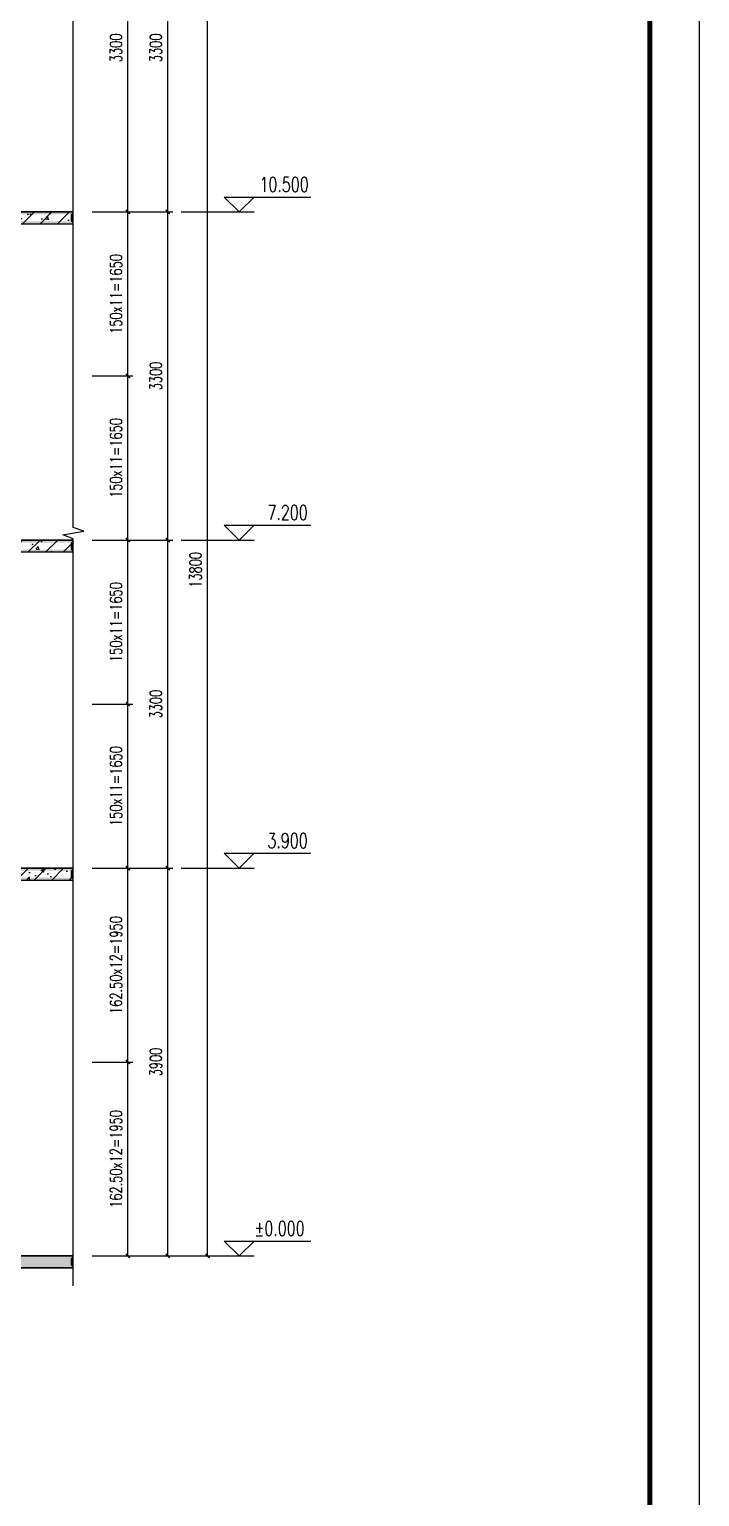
# Model space of a CAD drawing. Extents: x 5904849 to 6011887, y -826029 to -177002.
# Drawn here: x 5940162 to 5946899, y -784919 to -770162 of the extents above; entities that cross this region are included whole.
import ezdxf

# ---------------------------------------------------------------- set-up
doc = ezdxf.new("R2010")
doc.units = 0
doc.header["$LTSCALE"] = 1000
doc.header["$MEASUREMENT"] = 0
doc.linetypes.add('DOTE', pattern=[2.42, 2, -0.2, 0.02, -0.2])
doc.layers.get('0').update_dxf_attribs({"linetype": 'CONTINUOUS'})
doc.layers.get('Defpoints').update_dxf_attribs({"linetype": 'CONTINUOUS'})
for name, color, linetype in [('COLUMN', 9, 'CONTINUOUS'), ('DIM_ELEV', 3, 'CONTINUOUS'), ('DIM_SYMB', 3, 'CONTINUOUS'), ('DOTE', 252, 'CONTINUOUS'), ('PUB_DIM', 3, 'CONTINUOUS'), ('PUB_HATCH', 8, 'CONTINUOUS'), ('PUB_TEXT', 7, 'CONTINUOUS'), ('PUB_TITLE', 4, 'CONTINUOUS'), ('S_STAIR', 2, 'CONTINUOUS')]:
    doc.layers.add(name, color=color, linetype=linetype)
doc.styles.add('_TCH_DIM', font='SIMPLEX', dxfattribs={"bigfont": 'GBCBIG'})
doc.styles.add('_TCH_DIM_T3', font='SIMPLEX', dxfattribs={"width": 0.705882, "bigfont": 'GBCBIG'})
doc.dimstyles.new('_TCH_ARCH&&50', dxfattribs={"dimtxt": 119, "dimasz": 40, "dimexe": 50, "dimexo": 100, "dimgap": 60.5, "dimtad": 1, "dimdec": 0, "dimzin": 0, "dimdsep": 46, "dimtxsty": '_TCH_DIM_T3', "dimblk": 'ARCHTICK', "dimcen": 0.09, "dimclrt": 7, "dimazin": 2, "dimtfac": 1, "dimtdec": 0, "dimtix": 1, "dimtmove": 2, "dimatfit": 3, "dimfxl": 0, "dimtolj": 1, "dimtzin": 0, "dimarcsym": 0})
pattern_1 = [(45, (0, 0), (-88.3883476, 88.3883476), []), (50, (0, 0), (358.630091, -31.376067), [37.5, -412.5]), (355, (0, 0), (-69.375667, 376.096067), [30, -330]), (100.4514, (29.9, -2.6), (289.25469, 344.719771), [31.870095, -350.571056]), (46.1842, (0, 100), (533.620524, -82.759507), [56.25, -618.75]), (96.6356, (44.47, 93.1), (467.331353, 487.058935), [47.805144, -525.8565]), (351.1842, (0, 100), (467.330973, 487.0593), [45, -495]), (21, (50, 75), (298.453526, -201.309445), [37.5, -412.5]), (326, (50, 75), (121.657666, 362.575023), [30, -330]), (71.4514, (74.87, 58.22), (420.111314, 161.265248), [31.870095, -350.571056]), (37.5, (0, 0), (6.0799277, 166.446927), [0, -326, 0, -335, 0, -331.25]), (7.5, (0, 0), (131.5347687, 197.205856), [0, -191, 0, -318.5, 0, -126.25]), (327.5, (-111.5, 0), (266.911218, -11.277436), [0, -125, 0, -390, 0, -517.5]), (317.5, (-161.5, 0), (291.593085, 50.052491), [0, -162.5, 0, -259, 0, -367.5])]

# ---------------------------------------------------------------- blocks, each defined once
blk = doc.blocks.new('_ArchTick')
at = {"color": 0, "linetype": 'ByBlock', "const_width": 0.4}
blk.add_lwpolyline([(-0.5, -0.5), (0.5, 0.5)], dxfattribs=at)
blk = doc.blocks.new('*D333')
at = {"layer": 'Defpoints', "color": 0}
for p in [(5941094, -768698), (5941953, -768698), (5941094, -782498)]:
    blk.add_point(p, dxfattribs=at)
at = {"layer": 'PUB_DIM', "color": 0, "lineweight": -2}
for p, q in [((5941194, -768698), (5942003, -768698)), ((5941953, -782498), (5941953, -768698)), ((5941194, -782498), (5942003, -782498))]:
    blk.add_line(p, q, dxfattribs=at)
at = {"layer": 'PUB_DIM', "color": 0, "lineweight": -2, "xscale": 40, "yscale": 40, "zscale": 40}
for p, rotation in [((5941953, -768698), 90), ((5941953, -782498), 270)]:
    blk.add_blockref('_ArchTick', p, dxfattribs=dict(at, rotation=rotation))
at = {"layer": 'PUB_DIM', "color": 7, "insert": (5941833, -775598), "char_height": 119, "attachment_point": 5, "rotation": 90, "style": '_TCH_DIM_T3'}
blk.add_mtext('\\A1;13800', dxfattribs=at)
blk = doc.blocks.new('*D334')
at = {"layer": 'Defpoints', "color": 0}
for p in [(5940694, -778598), (5941553, -778598), (5940694, -782498)]:
    blk.add_point(p, dxfattribs=at)
at = {"layer": 'PUB_DIM', "color": 0, "lineweight": -2}
for p, q in [((5940794, -778598), (5941603, -778598)), ((5941553, -782498), (5941553, -778598)), ((5940794, -782498), (5941603, -782498))]:
    blk.add_line(p, q, dxfattribs=at)
at = {"layer": 'PUB_DIM', "color": 0, "lineweight": -2, "xscale": 40, "yscale": 40, "zscale": 40}
for p, rotation in [((5941553, -778598), 90), ((5941553, -782498), 270)]:
    blk.add_blockref('_ArchTick', p, dxfattribs=dict(at, rotation=rotation))
at = {"layer": 'PUB_DIM', "color": 7, "insert": (5941433, -780548), "char_height": 119, "attachment_point": 5, "rotation": 90, "style": '_TCH_DIM_T3'}
blk.add_mtext('\\A1;3900', dxfattribs=at)
blk = doc.blocks.new('*D335')
at = {"layer": 'Defpoints', "color": 0}
for p in [(5940694, -775298), (5941553, -775298), (5940694, -778598)]:
    blk.add_point(p, dxfattribs=at)
at = {"layer": 'PUB_DIM', "color": 0, "lineweight": -2}
for p, q in [((5940794, -775298), (5941603, -775298)), ((5941553, -778598), (5941553, -775298)), ((5940794, -778598), (5941603, -778598))]:
    blk.add_line(p, q, dxfattribs=at)
at = {"layer": 'PUB_DIM', "color": 0, "lineweight": -2, "xscale": 40, "yscale": 40, "zscale": 40}
for p, rotation in [((5941553, -775298), 90), ((5941553, -778598), 270)]:
    blk.add_blockref('_ArchTick', p, dxfattribs=dict(at, rotation=rotation))
at = {"layer": 'PUB_DIM', "color": 7, "insert": (5941433, -776948), "char_height": 119, "attachment_point": 5, "rotation": 90, "style": '_TCH_DIM_T3'}
blk.add_mtext('\\A1;3300', dxfattribs=at)
blk = doc.blocks.new('*D336')
at = {"layer": 'Defpoints', "color": 0}
for p in [(5940694, -771998), (5941553, -771998), (5940694, -775298)]:
    blk.add_point(p, dxfattribs=at)
at = {"layer": 'PUB_DIM', "color": 0, "lineweight": -2}
for p, q in [((5940794, -771998), (5941603, -771998)), ((5941553, -775298), (5941553, -771998)), ((5940794, -775298), (5941603, -775298))]:
    blk.add_line(p, q, dxfattribs=at)
at = {"layer": 'PUB_DIM', "color": 0, "lineweight": -2, "xscale": 40, "yscale": 40, "zscale": 40}
for p, rotation in [((5941553, -771998), 90), ((5941553, -775298), 270)]:
    blk.add_blockref('_ArchTick', p, dxfattribs=dict(at, rotation=rotation))
at = {"layer": 'PUB_DIM', "color": 7, "insert": (5941433, -773648), "char_height": 119, "attachment_point": 5, "rotation": 90, "style": '_TCH_DIM_T3'}
blk.add_mtext('\\A1;3300', dxfattribs=at)
blk = doc.blocks.new('*D337')
at = {"layer": 'Defpoints', "color": 0}
for p in [(5940694, -768698), (5941553, -768698), (5940694, -771998)]:
    blk.add_point(p, dxfattribs=at)
at = {"layer": 'PUB_DIM', "color": 0, "lineweight": -2}
for p, q in [((5940794, -768698), (5941603, -768698)), ((5941553, -771998), (5941553, -768698)), ((5940794, -771998), (5941603, -771998))]:
    blk.add_line(p, q, dxfattribs=at)
at = {"layer": 'PUB_DIM', "color": 0, "lineweight": -2, "xscale": 40, "yscale": 40, "zscale": 40}
for p, rotation in [((5941553, -768698), 90), ((5941553, -771998), 270)]:
    blk.add_blockref('_ArchTick', p, dxfattribs=dict(at, rotation=rotation))
at = {"layer": 'PUB_DIM', "color": 7, "insert": (5941433, -770348), "char_height": 119, "attachment_point": 5, "rotation": 90, "style": '_TCH_DIM_T3'}
blk.add_mtext('\\A1;3300', dxfattribs=at)
blk = doc.blocks.new('*D338')
at = {"layer": 'Defpoints', "color": 0}
for p in [(5940694, -780548), (5941153, -780548), (5940694, -782498)]:
    blk.add_point(p, dxfattribs=at)
at = {"layer": 'PUB_DIM', "color": 0, "lineweight": -2}
for p, q in [((5940794, -780548), (5941203, -780548)), ((5941153, -782498), (5941153, -780548)), ((5940794, -782498), (5941203, -782498))]:
    blk.add_line(p, q, dxfattribs=at)
at = {"layer": 'PUB_DIM', "color": 0, "lineweight": -2, "xscale": 40, "yscale": 40, "zscale": 40}
for p, rotation in [((5941153, -780548), 90), ((5941153, -782498), 270)]:
    blk.add_blockref('_ArchTick', p, dxfattribs=dict(at, rotation=rotation))
at = {"layer": 'PUB_DIM', "color": 7, "insert": (5941033, -781523), "char_height": 119, "attachment_point": 5, "rotation": 90, "style": '_TCH_DIM_T3'}
blk.add_mtext('\\A1;162.50x12=1950', dxfattribs=at)
blk = doc.blocks.new('*D339')
at = {"layer": 'Defpoints', "color": 0}
for p in [(5940694, -778598), (5941153, -778598), (5940694, -780548)]:
    blk.add_point(p, dxfattribs=at)
at = {"layer": 'PUB_DIM', "color": 0, "lineweight": -2}
for p, q in [((5940794, -778598), (5941203, -778598)), ((5941153, -780548), (5941153, -778598)), ((5940794, -780548), (5941203, -780548))]:
    blk.add_line(p, q, dxfattribs=at)
at = {"layer": 'PUB_DIM', "color": 0, "lineweight": -2, "xscale": 40, "yscale": 40, "zscale": 40}
for p, rotation in [((5941153, -778598), 90), ((5941153, -780548), 270)]:
    blk.add_blockref('_ArchTick', p, dxfattribs=dict(at, rotation=rotation))
at = {"layer": 'PUB_DIM', "color": 7, "insert": (5941033, -779573), "char_height": 119, "attachment_point": 5, "rotation": 90, "style": '_TCH_DIM_T3'}
blk.add_mtext('\\A1;162.50x12=1950', dxfattribs=at)
blk = doc.blocks.new('*D340')
at = {"layer": 'Defpoints', "color": 0}
for p in [(5940694, -776948), (5941153, -776948), (5940694, -778598)]:
    blk.add_point(p, dxfattribs=at)
at = {"layer": 'PUB_DIM', "color": 0, "lineweight": -2}
for p, q in [((5940794, -776948), (5941203, -776948)), ((5941153, -778598), (5941153, -776948)), ((5940794, -778598), (5941203, -778598))]:
    blk.add_line(p, q, dxfattribs=at)
at = {"layer": 'PUB_DIM', "color": 0, "lineweight": -2, "xscale": 40, "yscale": 40, "zscale": 40}
for p, rotation in [((5941153, -776948), 90), ((5941153, -778598), 270)]:
    blk.add_blockref('_ArchTick', p, dxfattribs=dict(at, rotation=rotation))
at = {"layer": 'PUB_DIM', "color": 7, "insert": (5941033, -777773), "char_height": 119, "attachment_point": 5, "rotation": 90, "style": '_TCH_DIM_T3'}
blk.add_mtext('\\A1;150x11=1650', dxfattribs=at)
blk = doc.blocks.new('*D341')
at = {"layer": 'Defpoints', "color": 0}
for p in [(5940694, -775298), (5941153, -775298), (5940694, -776948)]:
    blk.add_point(p, dxfattribs=at)
at = {"layer": 'PUB_DIM', "color": 0, "lineweight": -2}
for p, q in [((5940794, -775298), (5941203, -775298)), ((5941153, -776948), (5941153, -775298)), ((5940794, -776948), (5941203, -776948))]:
    blk.add_line(p, q, dxfattribs=at)
at = {"layer": 'PUB_DIM', "color": 0, "lineweight": -2, "xscale": 40, "yscale": 40, "zscale": 40}
for p, rotation in [((5941153, -775298), 90), ((5941153, -776948), 270)]:
    blk.add_blockref('_ArchTick', p, dxfattribs=dict(at, rotation=rotation))
at = {"layer": 'PUB_DIM', "color": 7, "insert": (5941033, -776123), "char_height": 119, "attachment_point": 5, "rotation": 90, "style": '_TCH_DIM_T3'}
blk.add_mtext('\\A1;150x11=1650', dxfattribs=at)
blk = doc.blocks.new('*D342')
at = {"layer": 'Defpoints', "color": 0}
for p in [(5940694, -773648), (5941153, -773648), (5940694, -775298)]:
    blk.add_point(p, dxfattribs=at)
at = {"layer": 'PUB_DIM', "color": 0, "lineweight": -2}
for p, q in [((5940794, -773648), (5941203, -773648)), ((5941153, -775298), (5941153, -773648)), ((5940794, -775298), (5941203, -775298))]:
    blk.add_line(p, q, dxfattribs=at)
at = {"layer": 'PUB_DIM', "color": 0, "lineweight": -2, "xscale": 40, "yscale": 40, "zscale": 40}
for p, rotation in [((5941153, -773648), 90), ((5941153, -775298), 270)]:
    blk.add_blockref('_ArchTick', p, dxfattribs=dict(at, rotation=rotation))
at = {"layer": 'PUB_DIM', "color": 7, "insert": (5941033, -774473), "char_height": 119, "attachment_point": 5, "rotation": 90, "style": '_TCH_DIM_T3'}
blk.add_mtext('\\A1;150x11=1650', dxfattribs=at)
blk = doc.blocks.new('*D343')
at = {"layer": 'Defpoints', "color": 0}
for p in [(5940694, -771998), (5941153, -771998), (5940694, -773648)]:
    blk.add_point(p, dxfattribs=at)
at = {"layer": 'PUB_DIM', "color": 0, "lineweight": -2}
for p, q in [((5940794, -771998), (5941203, -771998)), ((5941153, -773648), (5941153, -771998)), ((5940794, -773648), (5941203, -773648))]:
    blk.add_line(p, q, dxfattribs=at)
at = {"layer": 'PUB_DIM', "color": 0, "lineweight": -2, "xscale": 40, "yscale": 40, "zscale": 40}
for p, rotation in [((5941153, -771998), 90), ((5941153, -773648), 270)]:
    blk.add_blockref('_ArchTick', p, dxfattribs=dict(at, rotation=rotation))
at = {"layer": 'PUB_DIM', "color": 7, "insert": (5941033, -772823), "char_height": 119, "attachment_point": 5, "rotation": 90, "style": '_TCH_DIM_T3'}
blk.add_mtext('\\A1;150x11=1650', dxfattribs=at)
blk = doc.blocks.new('*D344')
at = {"layer": 'Defpoints', "color": 0}
for p in [(5940694, -768698), (5941153, -768698), (5940694, -771998)]:
    blk.add_point(p, dxfattribs=at)
at = {"layer": 'PUB_DIM', "color": 0, "lineweight": -2}
for p, q in [((5940794, -768698), (5941203, -768698)), ((5941153, -771998), (5941153, -768698)), ((5940794, -771998), (5941203, -771998))]:
    blk.add_line(p, q, dxfattribs=at)
at = {"layer": 'PUB_DIM', "color": 0, "lineweight": -2, "xscale": 40, "yscale": 40, "zscale": 40}
for p, rotation in [((5941153, -768698), 90), ((5941153, -771998), 270)]:
    blk.add_blockref('_ArchTick', p, dxfattribs=dict(at, rotation=rotation))
at = {"layer": 'PUB_DIM', "color": 7, "insert": (5941033, -770348), "char_height": 119, "attachment_point": 5, "rotation": 90, "style": '_TCH_DIM_T3'}
blk.add_mtext('\\A1;3300', dxfattribs=at)

msp = doc.modelspace()

# ---------------------------------------------------------------- hatches: boundary and pattern name
at = {"layer": 'COLUMN'}
for points in [[(5940604, -771998.3), (5938005.9, -771998.1), (5937980.9, -772023.1), (5940579, -772023.3)], [(5939955.9, -772118.3), (5940604, -772118.3), (5940579, -772093.3), (5939930.9, -772093.3)], [(5940604, -772118.3), (5940604, -771998.3), (5940579, -772023.3), (5940579, -772093.3)], [(5940604, -775298.3), (5937905.9, -775298.3), (5937880.9, -775323.3), (5940579, -775323.3)], [(5940604, -775418.3), (5940604, -775298.3), (5940579, -775323.3), (5940579, -775393.3)], [(5939955.9, -775418.3), (5940604, -775418.3), (5940579, -775393.3), (5939930.9, -775393.3)], [(5940604, -778598.3), (5937905.9, -778598.3), (5937880.9, -778623.3), (5940579, -778623.3)], [(5940604, -778718.3), (5940604, -778598.3), (5940579, -778623.3), (5940579, -778693.3)], [(5939955.9, -778718.3), (5940604, -778718.3), (5940579, -778693.3), (5939930.9, -778693.3)], [(5940604, -782498.3), (5938185.9, -782498.3), (5938160.9, -782523.3), (5940579, -782523.3)], [(5940604, -782618.3), (5940604, -782498.3), (5940579, -782523.3), (5940579, -782593.3)], [(5938485.9, -782618.3), (5940604, -782618.3), (5940579, -782593.3), (5938460.9, -782593.3)]]:
    msp.add_hatch(color=0, dxfattribs=at).paths.add_polyline_path(points)
at = {"layer": 'PUB_HATCH'}
h = msp.add_hatch(dxfattribs=at)
h.set_pattern_fill('钢筋混凝土', color=256, scale=50, style=0)
h.set_pattern_definition(pattern_1)
h.paths.add_polyline_path([(5940604, -772118.3), (5940604, -771998.3), (5938005.9, -771998.1), (5938005.9, -771898.1), (5937905.9, -771898.1), (5937905.9, -772398.3), (5938205.9, -772398.3), (5938205.9, -772118.3), (5939655.9, -772118.3), (5939655.9, -772698.3), (5939955.9, -772698.3), (5939955.9, -772118.3)])
h = msp.add_hatch(dxfattribs=at)
h.set_pattern_fill('钢筋混凝土', color=256, scale=50, style=0)
h.set_pattern_definition(pattern_1)
h.paths.add_polyline_path([(5940604, -775298.3), (5937905.9, -775298.3), (5937905.9, -775148.3), (5937625.9, -775148.3), (5937625.9, -774998.3), (5937345.9, -774998.3), (5937345.9, -774848.3), (5937065.9, -774848.3), (5937065.9, -774698.3), (5936785.9, -774698.3), (5936785.9, -774548.3), (5936505.9, -774548.3), (5936505.9, -774398.3), (5936225.9, -774398.3), (5936225.9, -774248.3), (5935945.9, -774248.3), (5935945.9, -774098.3), (5935665.9, -774098.3), (5935665.9, -773948.3), (5935385.9, -773948.3), (5935385.9, -773798.3), (5935105.9, -773798.3), (5935105.9, -773648.3), (5933705.9, -773648.3), (5933705.9, -773548.3), (5933605.9, -773548.3), (5933605.9, -773998.3), (5933845.9, -773998.3), (5933845.9, -773768.3), (5934805.9, -773768.3), (5934805.9, -774048.3), (5935105.9, -774048.3), (5935105.9, -773934.5), (5937905.9, -775434.5), (5937905.9, -775698.3), (5938205.9, -775698.3), (5938205.9, -775418.3), (5939655.9, -775418.3), (5939655.9, -775998.3), (5939955.9, -775998.3), (5939955.9, -775418.3), (5940604, -775418.3)])
h = msp.add_hatch(dxfattribs=at)
h.set_pattern_fill('钢筋混凝土', color=256, scale=50, style=0)
h.set_pattern_definition(pattern_1)
h.paths.add_polyline_path([(5940604, -778718.3), (5940604, -778598.3), (5937905.9, -778598.3), (5937905.9, -778448.3), (5937625.9, -778448.3), (5937625.9, -778298.3), (5937345.9, -778298.3), (5937345.9, -778148.3), (5937065.9, -778148.3), (5937065.9, -777998.3), (5936785.9, -777998.3), (5936785.9, -777848.3), (5936505.9, -777848.3), (5936505.9, -777698.3), (5936225.9, -777698.3), (5936225.9, -777548.3), (5935945.9, -777548.3), (5935945.9, -777398.3), (5935665.9, -777398.3), (5935665.9, -777248.3), (5935385.9, -777248.3), (5935385.9, -777098.3), (5935105.9, -777098.3), (5935105.9, -776948.3), (5933705.9, -776948.3), (5933705.9, -776848.3), (5933605.9, -776848.3), (5933605.9, -777298.3), (5933845.9, -777298.3), (5933845.9, -777068.3), (5934805.9, -777068.3), (5934805.9, -777348.3), (5935105.9, -777348.3), (5935105.9, -777234.5), (5937875.7, -778718.3), (5938185.9, -778718.3), (5938185.9, -778998.3), (5938485.9, -778998.3), (5938485.9, -778718.3), (5939655.9, -778718.3), (5939655.9, -779298.3), (5939955.9, -779298.3), (5939955.9, -778718.3)])
h = msp.add_hatch(dxfattribs=at)
h.set_pattern_fill('钢筋混凝土', color=256, scale=50, style=0)
h.set_pattern_definition(pattern_1)
h.paths.add_polyline_path([(5940604, -782498.3), (5938185.9, -782498.3), (5938185.9, -782335.8), (5937905.9, -782335.8), (5937905.9, -782173.3), (5937625.9, -782173.3), (5937625.9, -782010.8), (5937345.9, -782010.8), (5937345.9, -781848.3), (5937065.9, -781848.3), (5937065.9, -781685.8), (5936785.9, -781685.8), (5936785.9, -781523.3), (5936505.9, -781523.3), (5936505.9, -781360.8), (5936225.9, -781360.8), (5936225.9, -781198.3), (5935945.9, -781198.3), (5935945.9, -781035.8), (5935665.9, -781035.8), (5935665.9, -780873.3), (5935385.9, -780873.3), (5935385.9, -780710.8), (5935105.9, -780710.8), (5935105.9, -780548.3), (5933705.9, -780548.3), (5933705.9, -780448.3), (5933605.9, -780448.3), (5933605.9, -780898.3), (5933845.9, -780898.3), (5933845.9, -780668.3), (5934805.9, -780668.3), (5934805.9, -780948.3), (5935105.9, -780948.3), (5935105.9, -780849.6), (5937946.8, -782498.3), (5933405.9, -782498.3), (5933405.9, -782798.3), (5929875.9, -782798.3), (5929875.9, -782918.3), (5933525.9, -782918.3), (5933525.9, -782618.3), (5938185.9, -782618.3), (5938185.9, -782898.3), (5938485.9, -782898.3), (5938485.9, -782618.3), (5940604, -782618.3)])

# ---------------------------------------------------------------- linework, layer by layer
at = {"layer": 'COLUMN', "color": 0}
for p, q in [((5940604, -771998.3), (5938005.9, -771998.1)), ((5940604, -772118.3), (5940604, -771998.3)), ((5939955.9, -772118.3), (5940604, -772118.3)), ((5940604, -775298.3), (5937905.9, -775298.3)), ((5940604, -775418.3), (5940604, -775298.3)), ((5939955.9, -775418.3), (5940604, -775418.3)), ((5940604, -778598.3), (5937905.9, -778598.3)), ((5940604, -778718.3), (5940604, -778598.3)), ((5939955.9, -778718.3), (5940604, -778718.3)), ((5940604, -782498.3), (5938185.9, -782498.3)), ((5940604, -782618.3), (5940604, -782498.3)), ((5938485.9, -782618.3), (5940604, -782618.3))]:
    msp.add_line(p, q, dxfattribs=at)
at = {"layer": 'DIM_ELEV'}
for p, q in [((5942271.3, -771998.3), (5942121.3, -771848.3)), ((5942121.3, -771848.3), (5942990, -771848.3)), ((5942271.3, -771998.3), (5942421.3, -771848.3)), ((5941687.9, -771998.3), (5942421.3, -771998.3)), ((5942271.3, -775298.3), (5942121.3, -775148.3)), ((5942121.3, -775148.3), (5942990, -775148.3)), ((5942271.3, -775298.3), (5942421.3, -775148.3)), ((5941687.9, -775298.3), (5942421.3, -775298.3)), ((5942271.3, -778598.3), (5942121.3, -778448.3)), ((5942121.3, -778448.3), (5942990, -778448.3)), ((5942271.3, -778598.3), (5942421.3, -778448.3)), ((5941687.9, -778598.3), (5942421.3, -778598.3)), ((5942271.3, -782498.3), (5942121.3, -782348.3)), ((5942121.3, -782348.3), (5942990, -782348.3)), ((5942271.3, -782498.3), (5942421.3, -782348.3)), ((5941687.9, -782498.3), (5942421.3, -782498.3))]:
    msp.add_line(p, q, dxfattribs=at)
at = {"layer": 'DIM_SYMB', "color": 0}
msp.add_lwpolyline([(5940604, -782798.3), (5940604, -775285.5), (5940499, -775247.3), (5940709, -775210.2), (5940604, -775173), (5940604, -767660.2)], dxfattribs=at)
at = {"layer": 'DOTE', "color": 251, "linetype": 'DOTE'}
for p, q in [((5940604, -771998.3), (5931867.8, -771998.3)), ((5940604, -775298.3), (5931867.8, -775298.3)), ((5940604, -778598.3), (5931867.8, -778598.3)), ((5940604, -782498.3), (5931867.8, -782498.3))]:
    msp.add_line(p, q, dxfattribs=at)
at = {"layer": 'PUB_TITLE', "color": 4}
msp.add_lwpolyline([(5904849.4, -792569.5), (5946899.4, -792569.5), (5946899.4, -762869.5), (5904849.4, -762869.5)], close=True, dxfattribs=at)
at = {"layer": 'PUB_TITLE', "color": 4, "const_width": 50}
msp.add_lwpolyline([(5906099.4, -792069.5), (5946399.4, -792069.5), (5946399.4, -763369.5), (5906099.4, -763369.5)], close=True, dxfattribs=at)
at = {"layer": 'S_STAIR'}
for p, q in [((5938005.9, -771998.3), (5940604, -771998.3)), ((5939955.9, -772118.3), (5940604, -772118.3)), ((5937905.9, -775298.3), (5940604, -775298.3)), ((5939955.9, -775418.3), (5940604, -775418.3)), ((5937905.9, -778598.3), (5940604, -778598.3)), ((5939955.9, -778718.3), (5940604, -778718.3)), ((5938185.9, -782498.3), (5940604, -782498.3)), ((5940604, -782618.3), (5938485.9, -782618.3))]:
    msp.add_line(p, q, dxfattribs=at)

# ---------------------------------------------------------------- texts
at = {"layer": 'PUB_TEXT', "style": '_TCH_DIM', "width": 0.705882}
for s, p in [('10.500', (5942475, -771795.8)), ('7.200', (5942555, -775095.8)), ('3.900', (5942555, -778395.8)), ('%%P0.000', (5942425, -782295.8))]:
    msp.add_text(s, height=148.75, dxfattribs=at).set_placement(p)

# ---------------------------------------------------------------- dimensions: what is measured, and where the dimension line sits
at = {"layer": 'PUB_DIM'}
for p1, p2, picture, middle in [((5940693.9, -771998.3), (5940693.9, -768698.3), '*D337', (5941432.9, -770348.3)), ((5941093.9, -782498.3), (5941093.9, -768698.3), '*D333', (5941832.9, -775598.3)), ((5940693.9, -775298.3), (5940693.9, -771998.3), '*D336', (5941432.9, -773648.3)), ((5940693.9, -778598.3), (5940693.9, -775298.3), '*D335', (5941432.9, -776948.3)), ((5940693.9, -782498.3), (5940693.9, -778598.3), '*D334', (5941432.9, -780548.3))]:
    dim = msp.add_aligned_dim(p1=p1, p2=p2, distance=-859, dimstyle='_TCH_ARCH&&50', dxfattribs=at)
    dim.commit()
    dim.dimension.update_dxf_attribs({"geometry": picture, "text_midpoint": middle})
at = {"layer": 'PUB_DIM', "color": 0}
dim = msp.add_aligned_dim(p1=(5940693.9, -771998.3), p2=(5940693.9, -768698.3), distance=-459, dimstyle='_TCH_ARCH&&50', dxfattribs=at)
dim.commit()
dim.dimension.update_dxf_attribs({"geometry": '*D344', "text_midpoint": (5941032.9, -770348.3)})
for p1, p2, text, picture, middle in [((5940693.9, -773648.3), (5940693.9, -771998.3), '150x11=1650', '*D343', (5941032.9, -772823.3)), ((5940693.9, -775298.3), (5940693.9, -773648.3), '150x11=1650', '*D342', (5941032.9, -774473.3)), ((5940693.9, -776948.3), (5940693.9, -775298.3), '150x11=1650', '*D341', (5941032.9, -776123.3)), ((5940693.9, -778598.3), (5940693.9, -776948.3), '150x11=1650', '*D340', (5941032.9, -777773.3)), ((5940693.9, -780548.3), (5940693.9, -778598.3), '162.50x12=1950', '*D339', (5941032.9, -779573.3)), ((5940693.9, -782498.3), (5940693.9, -780548.3), '162.50x12=1950', '*D338', (5941032.9, -781523.3))]:
    dim = msp.add_aligned_dim(p1=p1, p2=p2, distance=-459, text=text, dimstyle='_TCH_ARCH&&50', dxfattribs=at)
    dim.commit()
    dim.dimension.update_dxf_attribs({"geometry": picture, "text_midpoint": middle})

doc.saveas('drawing.dxf')
